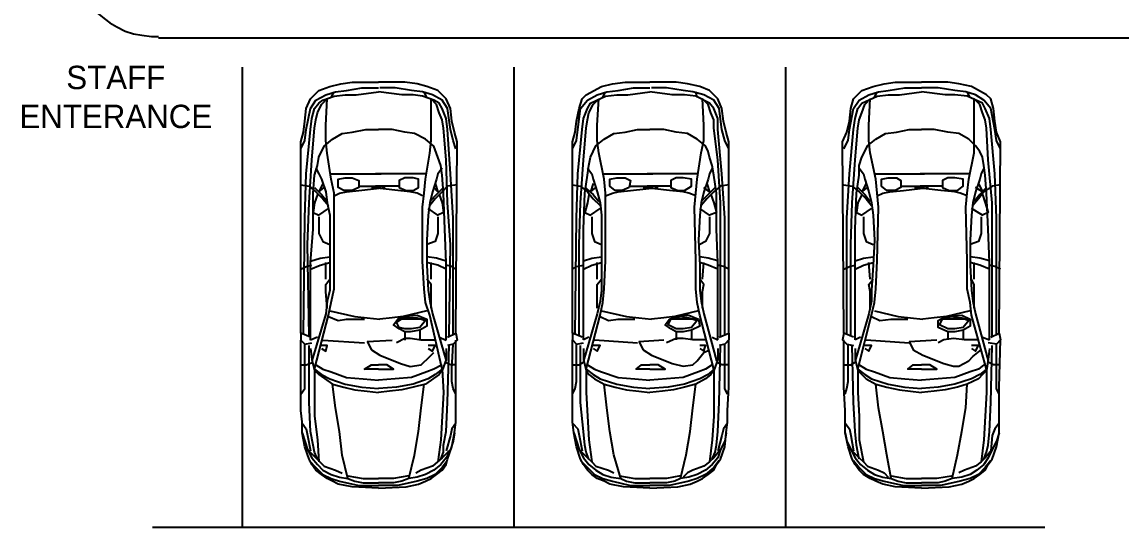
# Model space of a CAD drawing. Header units: millimetres. Extents: x -283029 to -254660, y -24907 to 10674.
# Drawn here: x -281795.4 to -281325.2, y -21743.8 to -21527.7 of the extents above; entities that cross this region are included whole.
import ezdxf

# ---------------------------------------------------------------- set-up
doc = ezdxf.new("R2010")
doc.units = ezdxf.units.MM
doc.header["$LTSCALE"] = 100
doc.layers.add('P', color=7, linetype='Continuous')

# ---------------------------------------------------------------- blocks, each defined once
blk = doc.blocks.new('car')
at = {"layer": 'P'}
for points in [[(-15056.98, 28322.86), (-15055.81, 28327), (-15055.2, 28331.73), (-15054.6, 28337.08), (-15052.82, 28341.21), (-15049.25, 28344.77), (-15044.52, 28346.56), (-15039.78, 28347.73), (-15035.04, 28348.34)], [(-15037.42, 28344.77), (-15030.9, 28345.95), (-15023.78, 28345.95)], [(-15035.04, 28348.34), (-15023.78, 28348.34)], [(-15012.52, 28348.34), (-15023.78, 28348.34)], [(-15009.56, 28344.77), (-15016.66, 28345.95), (-15023.18, 28345.95)], [(-14990, 28322.86), (-14991.18, 28327), (-14992.36, 28331.73), (-14992.96, 28337.08), (-14994.74, 28341.21), (-14998.31, 28344.77), (-15003.04, 28346.56), (-15007.18, 28347.73), (-15012.52, 28348.34)], [(-15056.98, 28319.87), (-15055.2, 28323.43), (-15054.6, 28328.17), (-15052.82, 28337.08), (-15050.46, 28340.64), (-15046.3, 28342.99), (-15042.16, 28344.2), (-15037.42, 28344.77)], [(-15055.2, 28290.23), (-15054.6, 28309.22), (-15052.82, 28328.17), (-15052.25, 28332.91), (-15051.04, 28337.08), (-15049.25, 28339.43), (-15047.51, 28340.64), (-15042.73, 28342.42), (-15038, 28342.99), (-15033.26, 28342.99), (-15023.78, 28344.2)], [(-15052.25, 28315.13), (-15051.04, 28328.78), (-15050.46, 28332.34), (-15049.86, 28335.3), (-15048.08, 28338.86), (-15045.73, 28341.21)], [(-15045.12, 28248.76), (-15043.94, 28254.07), (-15042.73, 28260.02), (-15042.73, 28271.88), (-15042.73, 28294.97), (-15042.73, 28300.92), (-15043.94, 28306.83), (-15045.73, 28318.09), (-15046.3, 28323.43), (-15046.3, 28329.95), (-15045.73, 28341.21)], [(-15043.94, 28341.82), (-15042.73, 28344.2)], [(-14991.79, 28290.23), (-14992.96, 28309.22), (-14994.14, 28328.17), (-14994.74, 28332.91), (-14996.52, 28337.08), (-14997.7, 28339.43), (-15000.05, 28340.64), (-15004.83, 28342.42), (-15008.96, 28342.99), (-15013.7, 28342.99), (-15023.78, 28344.2)], [(-14990.58, 28319.87), (-14991.79, 28323.43), (-14992.96, 28328.17), (-14994.14, 28337.08), (-14996.52, 28340.64), (-15000.66, 28342.99), (-15004.83, 28344.2), (-15009.56, 28344.77)], [(-15001.83, 28248.76), (-15003.62, 28254.07), (-15004.22, 28260.02), (-15004.83, 28271.88), (-15004.83, 28294.97), (-15004.22, 28300.92), (-15003.62, 28306.83), (-15001.83, 28318.09), (-15001.26, 28323.43), (-15001.26, 28329.95), (-15001.26, 28341.21)], [(-15003.04, 28341.82), (-15004.22, 28344.2)], [(-14994.74, 28315.13), (-14995.92, 28328.78), (-14996.52, 28332.34), (-14997.7, 28335.3), (-14998.88, 28338.86), (-15001.26, 28341.21)], [(-15049.25, 28316.31), (-15046.9, 28321.08), (-15043.34, 28324.04), (-15039.21, 28326.39), (-15035.04, 28327)], [(-15035.04, 28327), (-15029.12, 28328.17), (-15023.78, 28328.17)], [(-15012.52, 28327), (-15017.87, 28328.17), (-15023.78, 28328.17)], [(-14998.31, 28316.31), (-15000.05, 28321.08), (-15003.62, 28324.04), (-15008.35, 28326.39), (-15012.52, 28327)], [(-15056.98, 28241.03), (-15056.98, 28322.86)], [(-14990.58, 28241.03), (-14990, 28322.86)], [(-15054.03, 28278.97), (-15053.42, 28296.75), (-15052.25, 28315.13)], [(-15051.64, 28285.49), (-15051.64, 28300.92), (-15051.04, 28308.61), (-15049.86, 28312.78), (-15049.25, 28316.31)], [(-14995.31, 28285.49), (-14995.92, 28300.92), (-14996.52, 28308.61), (-14997.1, 28312.78), (-14998.31, 28316.31)], [(-14992.96, 28278.97), (-14994.14, 28296.75), (-14994.74, 28315.13)], [(-15050.46, 28311.57), (-15049.25, 28309.22), (-15048.08, 28306.83), (-15046.3, 28301.52), (-15045.73, 28296.75), (-15044.52, 28291.44), (-15044.52, 28280.75), (-15044.52, 28270.1), (-15044.52, 28259.41), (-15045.73, 28254.67), (-15046.3, 28249.33), (-15052.25, 28229.2)], [(-15043.94, 28309.22), (-15022.6, 28309.22)], [(-15003.04, 28309.22), (-15024.96, 28309.22)], [(-14996.52, 28311.57), (-14998.31, 28309.22), (-14998.88, 28306.83), (-15000.66, 28301.52), (-15001.83, 28296.75), (-15002.44, 28291.44), (-15003.04, 28280.75), (-15003.04, 28270.1), (-15002.44, 28259.41), (-15001.83, 28254.67), (-15000.66, 28249.33), (-14994.74, 28229.2)], [(-15056.98, 28304.48), (-15053.42, 28303.87), (-15050.46, 28301.52), (-15047.51, 28298.53), (-15045.12, 28295.57)], [(-15047.51, 28305.05), (-15049.25, 28301.52)], [(-15035.04, 28302.09), (-15038.6, 28302.09), (-15040.99, 28303.27), (-15040.99, 28306.83), (-15038, 28307.44), (-15035.04, 28307.44), (-15032.08, 28306.26), (-15032.08, 28303.27), (-15035.04, 28302.09)], [(-15032.08, 28303.87), (-15022.6, 28303.87)], [(-15014.87, 28303.87), (-15024.96, 28303.87)], [(-15011.92, 28302.09), (-15008.96, 28302.09), (-15006.57, 28303.27), (-15006.57, 28306.83), (-15008.96, 28307.44), (-15012.52, 28307.44), (-15014.87, 28306.26), (-15014.87, 28303.27), (-15011.92, 28302.09)], [(-14990, 28304.48), (-14994.14, 28303.87), (-14996.52, 28301.52), (-14999.48, 28298.53), (-15001.83, 28295.57)], [(-14999.48, 28305.05), (-14998.31, 28301.52)], [(-15049.86, 28300.31), (-15051.04, 28296.75), (-15051.64, 28292.62), (-15049.25, 28291.44), (-15045.12, 28294.4)], [(-15051.04, 28303.27), (-15048.08, 28300.31), (-15045.73, 28297.35)], [(-15049.25, 28301.52), (-15046.9, 28303.27)], [(-15042.73, 28299.74), (-15040.38, 28300.92), (-15037.42, 28301.52), (-15032.08, 28302.09), (-15020.82, 28303.27)], [(-15004.83, 28299.74), (-15007.18, 28300.92), (-15010.14, 28301.52), (-15015.48, 28302.09), (-15026.74, 28303.27)], [(-14997.7, 28300.31), (-14996.52, 28296.75), (-14995.92, 28292.62), (-14998.31, 28291.44), (-15002.44, 28294.4)], [(-14995.92, 28303.27), (-14998.88, 28300.31), (-15001.83, 28297.35)], [(-14998.31, 28301.52), (-15000.05, 28303.27)], [(-15055.81, 28240.46), (-15055.2, 28290.23)], [(-15049.25, 28290.83), (-15049.25, 28283.71)], [(-14998.31, 28290.83), (-14998.31, 28283.71)], [(-14991.79, 28240.46), (-14991.79, 28290.23)], [(-15052.82, 28271.28), (-15051.64, 28285.49)], [(-14994.74, 28271.28), (-14995.31, 28285.49)], [(-15049.25, 28283.71), (-15047.51, 28280.18), (-15044.52, 28278.97)], [(-14998.31, 28283.71), (-14999.48, 28280.18), (-15003.04, 28278.97)], [(-15053.42, 28239.85), (-15054.03, 28278.97)], [(-14993.53, 28239.85), (-14992.96, 28278.97)], [(-15052.82, 28271.88), (-15048.68, 28273.06), (-15044.52, 28273.63)], [(-15052.82, 28268.32), (-15048.68, 28270.1), (-15044.52, 28271.28)], [(-15052.82, 28238.07), (-15052.82, 28271.28)], [(-15046.3, 28264.15), (-15046.3, 28271.28)], [(-14994.74, 28271.88), (-14998.88, 28273.06), (-15003.04, 28273.63)], [(-14994.74, 28268.32), (-14998.31, 28270.1), (-15003.04, 28271.28)], [(-15001.26, 28264.15), (-15001.26, 28271.28)], [(-14994.74, 28238.07), (-14994.74, 28271.28)], [(-15056.98, 28268.32), (-15054.6, 28269.49), (-15052.25, 28270.1)], [(-14990.58, 28268.32), (-14992.36, 28269.49), (-14994.74, 28270.1)], [(-15045.73, 28251.72), (-15046.3, 28258.84), (-15046.3, 28261.8), (-15044.52, 28264.15)], [(-15001.26, 28251.72), (-15001.26, 28258.84), (-15001.26, 28261.8), (-15003.04, 28264.15)], [(-15051.04, 28225.64), (-15045.12, 28248.76)], [(-15045.12, 28248.15), (-15040.99, 28246.37), (-15037.42, 28246.98), (-15033.26, 28246.98), (-15029.7, 28246.98)], [(-15044.52, 28250.54), (-15033.86, 28248.15), (-15028.52, 28247.55), (-15023.18, 28246.98)], [(-15003.04, 28250.54), (-15013.13, 28248.15), (-15017.87, 28247.55), (-15023.18, 28246.98)], [(-15012.52, 28241.63), (-15014.87, 28242.81), (-15017.26, 28244.59), (-15015.48, 28246.98), (-15013.7, 28248.15), (-15007.18, 28248.76), (-15003.04, 28246.98), (-15003.04, 28244.02), (-15006, 28242.24), (-15010.14, 28241.63), (-15012.52, 28241.63)], [(-15012.52, 28242.81), (-15014.87, 28243.41), (-15016.08, 28245.77), (-15013.13, 28247.55), (-15007.18, 28247.55), (-15003.62, 28246.37), (-15006, 28243.41), (-15009.56, 28242.81), (-15012.52, 28242.81)], [(-15004.83, 28246.98), (-15014.3, 28246.98)], [(-14996.52, 28225.64), (-15001.83, 28248.76)], [(-15006, 28242.24), (-15006, 28238.07)], [(-15056.98, 28241.03), (-15056.98, 28238.07), (-15055.2, 28236.29), (-15052.25, 28236.89)], [(-15052.82, 28239.25), (-15056.98, 28241.03)], [(-15056.38, 28198.35), (-15056.38, 28203.09), (-15056.98, 28207.86), (-15056.98, 28217.91), (-15056.98, 28238.07)], [(-15049.86, 28239.25), (-15052.82, 28238.07)], [(-15047.51, 28238.07), (-15029.7, 28236.89)], [(-15028.52, 28237.5), (-15017.87, 28238.07)], [(-15028.52, 28237.5), (-15026.74, 28233.94), (-15023.18, 28231.55), (-15014.3, 28227.99), (-15010.14, 28226.81), (-15005.4, 28227.42), (-15001.83, 28230.95), (-15000.05, 28232.73)], [(-15002.44, 28238.07), (-15005.4, 28238.07), (-15010.14, 28238.68), (-15012.52, 28238.68), (-15016.08, 28236.89)], [(-15012.52, 28241.63), (-15012.52, 28238.07)], [(-14999.48, 28238.07), (-15002.44, 28238.07)], [(-14997.7, 28239.25), (-14994.74, 28238.07)], [(-14990.58, 28241.03), (-14990, 28238.07), (-14991.79, 28236.29), (-14994.14, 28235.72)], [(-14994.14, 28239.25), (-14990.58, 28241.03)], [(-14991.18, 28198.35), (-14990.58, 28203.09), (-14990.58, 28207.86), (-14990.58, 28217.91), (-14990.58, 28238.07)], [(-15056.98, 28214.95), (-15055.2, 28217.34), (-15055.2, 28220.29), (-15055.2, 28225.64), (-15055.2, 28236.29)], [(-15049.86, 28187.09), (-15051.04, 28190.05), (-15051.64, 28193.04), (-15052.82, 28198.95), (-15053.42, 28211.39), (-15053.42, 28235.72)], [(-15052.82, 28234.51), (-15052.25, 28229.77), (-15051.04, 28225.03), (-15049.25, 28223.25), (-15043.34, 28219.12), (-15038.6, 28217.91), (-15033.86, 28216.73), (-15028.52, 28216.16), (-15023.78, 28215.55)], [(-15048.08, 28234.51), (-15046.3, 28233.33), (-15045.73, 28235.72), (-15048.08, 28235.72)], [(-14994.74, 28234.51), (-14994.74, 28229.77), (-14996.52, 28225.03), (-14997.7, 28223.25), (-15003.62, 28219.12), (-15008.96, 28217.91), (-15013.7, 28216.73), (-15019.04, 28216.16), (-15023.78, 28215.55)], [(-15002.44, 28234.51), (-15000.66, 28233.33), (-14999.48, 28235.72), (-15002.44, 28235.72)], [(-14997.1, 28187.09), (-14995.92, 28190.05), (-14995.92, 28193.04), (-14994.74, 28198.95), (-14994.14, 28211.39), (-14993.53, 28235.72)], [(-14990.58, 28214.95), (-14991.79, 28217.34), (-14992.36, 28220.29), (-14992.36, 28225.64), (-14991.79, 28236.29)], [(-15056.98, 28227.42), (-15054.6, 28227.42), (-15051.64, 28228.59)], [(-14990.58, 28227.42), (-14992.96, 28227.42), (-14995.31, 28228.59)], [(-15051.04, 28225.64), (-15051.04, 28215.55), (-15051.04, 28205.47), (-15049.86, 28195.39), (-15049.25, 28185.91)], [(-15051.04, 28225.64), (-15048.08, 28223.25), (-15044.52, 28221.47), (-15038, 28219.12), (-15030.9, 28217.91), (-15023.78, 28217.34)], [(-15050.46, 28227.42), (-15047.51, 28225.64), (-15043.94, 28224.43), (-15037.42, 28222.07), (-15030.3, 28221.47), (-15023.78, 28220.9)], [(-15023.78, 28225.64), (-15026.74, 28225.64), (-15029.7, 28225.64), (-15026.74, 28227.42), (-15023.78, 28227.42)], [(-14996.52, 28227.42), (-15000.05, 28225.64), (-15003.04, 28224.43), (-15009.56, 28222.07), (-15016.66, 28221.47), (-15023.78, 28220.9)], [(-15023.78, 28225.64), (-15020.22, 28225.64), (-15017.26, 28225.64), (-15020.22, 28227.42), (-15023.78, 28227.42)], [(-14996.52, 28225.64), (-14999.48, 28223.25), (-15002.44, 28221.47), (-15008.96, 28219.12), (-15016.08, 28217.91), (-15023.78, 28217.34)], [(-14996.52, 28225.64), (-14995.92, 28215.55), (-14996.52, 28205.47), (-14997.1, 28195.39), (-14998.31, 28185.91)], [(-15036.82, 28178.79), (-15039.21, 28188.87), (-15040.38, 28198.95), (-15042.16, 28209.03), (-15043.34, 28219.12)], [(-15010.74, 28178.79), (-15008.35, 28188.87), (-15006.57, 28198.95), (-15005.4, 28209.03), (-15004.22, 28219.12)], [(-15056.38, 28202.51), (-15054.6, 28200.13), (-15054.03, 28197.17), (-15052.82, 28190.65)], [(-14990.58, 28202.51), (-14992.36, 28200.13), (-14992.96, 28197.17), (-14994.74, 28190.65)], [(-15023.78, 28174.65), (-15035.04, 28175.23), (-15040.99, 28176.44), (-15043.34, 28177.61), (-15045.73, 28178.79), (-15048.08, 28180.57), (-15050.46, 28182.35), (-15052.25, 28184.74), (-15053.42, 28187.09), (-15055.2, 28192.43), (-15056.38, 28198.35)], [(-15056.38, 28198.35), (-15055.2, 28194.82), (-15054.03, 28191.26), (-15052.25, 28187.69), (-15049.86, 28184.74), (-15047.51, 28182.35), (-15043.94, 28180.57), (-15040.38, 28179.39), (-15036.82, 28178.79)], [(-15023.78, 28174.65), (-15011.92, 28175.23), (-15006.57, 28176.44), (-15003.62, 28177.61), (-15001.26, 28178.79), (-14998.88, 28180.57), (-14996.52, 28182.35), (-14994.74, 28184.74), (-14994.14, 28187.09), (-14992.36, 28192.43), (-14991.18, 28198.35)], [(-14991.18, 28198.35), (-14991.79, 28194.82), (-14992.96, 28191.26), (-14994.74, 28187.69), (-14997.1, 28184.74), (-15000.05, 28182.35), (-15003.62, 28180.57), (-15007.18, 28179.39), (-15010.74, 28178.79)], [(-15054.03, 28191.26), (-15050.46, 28187.69), (-15046.9, 28184.13), (-15042.16, 28182.35), (-15039.21, 28181.17)], [(-14992.96, 28191.26), (-14996.52, 28187.69), (-15000.66, 28184.13), (-15005.4, 28182.35), (-15007.78, 28181.17)], [(-15053.42, 28186.52), (-15050.46, 28183.53), (-15047.51, 28180.57), (-15043.94, 28178.79), (-15040.38, 28177.61), (-15032.08, 28175.83), (-15023.78, 28175.83)], [(-14994.14, 28186.52), (-14996.52, 28183.53), (-14999.48, 28180.57), (-15003.04, 28178.79), (-15007.18, 28177.61), (-15015.48, 28175.83), (-15023.78, 28175.83)], [(-15036.82, 28180), (-15030.3, 28178.79), (-15023.78, 28178.79)], [(-15036.82, 28178.79), (-15033.86, 28177.61), (-15030.3, 28177.01), (-15023.78, 28177.01)], [(-15010.74, 28180), (-15017.26, 28178.79), (-15023.78, 28178.79)], [(-15010.74, 28178.79), (-15013.7, 28177.61), (-15017.26, 28177.01), (-15023.78, 28177.01)]]:
    blk.add_lwpolyline(points, dxfattribs=at)

msp = doc.modelspace()

# ---------------------------------------------------------------- linework, layer by layer
at = {"layer": 'P'}
for points in [[(-281775.71, -21495.25), (-281775.71, -21498.22), (-281775.1, -21502.41), (-281774.53, -21505.96), (-281773.31, -21509.55), (-281771.52, -21513.13), (-281769.73, -21516.1), (-281767.97, -21518.5), (-281765.57, -21521.48), (-281763.17, -21523.88), (-281760.2, -21526.25), (-281757.83, -21528.04), (-281754.82, -21529.83), (-281751.27, -21531.62), (-281747.69, -21532.8), (-281744.11, -21533.41), (-281739.92, -21533.99), (-281736.94, -21533.99)], [(-280636.86, -21534.6), (-281736.94, -21534.6)], [(-281701.03, -21743.82), (-281701.03, -21547.02)], [(-281584.81, -21743.82), (-281584.81, -21547.02)], [(-281468.63, -21743.82), (-281468.63, -21547.02)], [(-281468.63, -21743.82), (-281468.63, -21547.02)], [(-281559.94, -21579.01), (-281558.73, -21574.88), (-281558.16, -21570.14), (-281556.95, -21564.8), (-281555.78, -21560.66), (-281553.99, -21558.88), (-281547.47, -21555.32), (-281542.74, -21554.14), (-281537.39, -21553.54)], [(-281540.35, -21557.1), (-281533.83, -21555.92), (-281526.74, -21555.92)], [(-281537.39, -21553.54), (-281526.74, -21553.54)], [(-281515.48, -21553.54), (-281526.74, -21553.54)], [(-281512.49, -21557.1), (-281519.61, -21555.92), (-281526.13, -21555.92)], [(-281492.93, -21579.01), (-281494.14, -21574.88), (-281495.32, -21570.14), (-281495.92, -21564.8), (-281497.67, -21560.66), (-281501.23, -21557.1), (-281505.4, -21555.32), (-281510.74, -21554.14), (-281515.48, -21553.54)], [(-281444.33, -21579.01), (-281442.55, -21574.88), (-281441.38, -21570.14), (-281440.77, -21564.8), (-281439.6, -21560.66), (-281436.03, -21557.1), (-281431.29, -21555.32), (-281426.56, -21554.14), (-281421.82, -21553.54)], [(-281424.77, -21557.1), (-281417.65, -21555.92), (-281410.56, -21555.92)], [(-281421.82, -21553.54), (-281410.56, -21553.54)], [(-281399.27, -21553.54), (-281410.56, -21553.54)], [(-281396.31, -21557.1), (-281403.43, -21555.92), (-281410.56, -21555.92)], [(-281376.75, -21579.01), (-281378.53, -21574.88), (-281379.14, -21570.14), (-281379.71, -21564.8), (-281380.92, -21560.66), (-281382.7, -21558.88), (-281389.22, -21555.32), (-281394.53, -21554.14), (-281399.27, -21553.54)], [(-281559.94, -21582), (-281558.16, -21578.44), (-281557.56, -21573.7), (-281556.38, -21564.8), (-281553.42, -21561.23), (-281549.26, -21558.88), (-281545.12, -21557.67), (-281540.35, -21557.1)], [(-281558.16, -21611.65), (-281557.56, -21592.66), (-281555.78, -21573.7), (-281555.17, -21568.96), (-281553.42, -21564.8), (-281552.21, -21562.44), (-281545.69, -21559.45), (-281540.96, -21558.88), (-281536.22, -21558.88), (-281526.74, -21557.67)], [(-281555.17, -21586.74), (-281553.99, -21573.1), (-281553.42, -21569.54), (-281552.82, -21566.58), (-281551.04, -21563.02), (-281548.65, -21560.66)], [(-281548.08, -21653.12), (-281546.9, -21647.81), (-281546.3, -21641.86), (-281545.69, -21629.99), (-281545.69, -21606.91), (-281545.69, -21600.96), (-281546.3, -21595.04), (-281548.65, -21583.78), (-281549.26, -21578.44), (-281549.26, -21571.92), (-281548.65, -21560.66)], [(-281546.9, -21560.06), (-281545.69, -21557.67)], [(-281494.71, -21611.65), (-281495.92, -21592.66), (-281497.67, -21573.7), (-281497.67, -21568.96), (-281499.45, -21564.8), (-281501.23, -21562.44), (-281507.18, -21559.45), (-281511.92, -21558.88), (-281517.26, -21558.88), (-281526.74, -21557.67)], [(-281492.93, -21582), (-281494.71, -21578.44), (-281495.92, -21573.7), (-281497.1, -21564.8), (-281499.45, -21561.23), (-281503.62, -21558.88), (-281508.36, -21557.67), (-281512.49, -21557.1)], [(-281505.4, -21653.12), (-281506.57, -21647.81), (-281507.18, -21641.86), (-281507.18, -21629.99), (-281507.75, -21606.91), (-281507.18, -21600.96), (-281506.57, -21595.04), (-281504.79, -21583.78), (-281503.62, -21578.44), (-281503.62, -21571.92), (-281504.22, -21560.66)], [(-281506.57, -21560.06), (-281507.18, -21557.67)], [(-281497.67, -21586.74), (-281499.45, -21573.1), (-281499.45, -21569.54), (-281500.66, -21566.58), (-281501.84, -21563.02), (-281504.22, -21560.66)], [(-281443.73, -21582), (-281441.95, -21578.44), (-281441.38, -21573.7), (-281439.6, -21564.8), (-281437.21, -21561.23), (-281433.08, -21558.88), (-281428.91, -21557.67), (-281424.77, -21557.1)], [(-281442.55, -21611.65), (-281441.38, -21592.66), (-281439.6, -21573.7), (-281438.99, -21568.96), (-281437.81, -21564.8), (-281436.03, -21562.44), (-281429.51, -21559.45), (-281424.77, -21558.88), (-281420.04, -21558.88), (-281410.56, -21557.67)], [(-281438.99, -21586.74), (-281437.81, -21573.1), (-281437.21, -21569.54), (-281436.03, -21566.58), (-281434.86, -21563.02), (-281432.47, -21560.66)], [(-281431.9, -21653.12), (-281430.69, -21647.81), (-281430.12, -21641.86), (-281429.51, -21629.99), (-281428.91, -21606.91), (-281429.51, -21600.96), (-281430.12, -21595.04), (-281432.47, -21583.78), (-281433.08, -21578.44), (-281433.08, -21571.92), (-281432.47, -21560.66)], [(-281430.69, -21560.06), (-281429.51, -21557.67)], [(-281378.53, -21611.65), (-281379.14, -21592.66), (-281380.92, -21573.7), (-281381.49, -21568.96), (-281383.27, -21564.8), (-281384.45, -21562.44), (-281390.97, -21559.45), (-281396.31, -21558.88), (-281400.48, -21558.88), (-281410.56, -21557.67)], [(-281376.75, -21582), (-281378.53, -21578.44), (-281379.14, -21573.7), (-281380.92, -21564.8), (-281383.87, -21561.23), (-281387.44, -21558.88), (-281391.57, -21557.67), (-281396.31, -21557.1)], [(-281389.22, -21653.12), (-281389.79, -21647.81), (-281390.97, -21641.86), (-281390.97, -21629.99), (-281391.57, -21606.91), (-281390.97, -21600.96), (-281390.39, -21595.04), (-281388.01, -21583.78), (-281388.01, -21578.44), (-281388.01, -21571.92), (-281388.01, -21560.66)], [(-281389.79, -21560.06), (-281390.97, -21557.67)], [(-281382.09, -21586.74), (-281382.7, -21573.1), (-281383.27, -21569.54), (-281384.45, -21566.58), (-281385.66, -21563.02), (-281388.01, -21560.66)], [(-281552.21, -21585.57), (-281551.04, -21583.18), (-281549.86, -21580.79), (-281546.3, -21577.84), (-281542.13, -21575.48), (-281537.39, -21574.88)], [(-281537.39, -21574.88), (-281532.08, -21573.7), (-281526.74, -21573.7)], [(-281515.48, -21574.88), (-281520.79, -21573.7), (-281526.74, -21573.7)], [(-281501.23, -21585.57), (-281501.84, -21583.18), (-281503.01, -21580.79), (-281506.57, -21577.84), (-281510.74, -21575.48), (-281515.48, -21574.88)], [(-281436.03, -21585.57), (-281434.86, -21583.18), (-281433.65, -21580.79), (-281430.12, -21577.84), (-281425.95, -21575.48), (-281421.21, -21574.88)], [(-281421.21, -21574.88), (-281415.87, -21573.7), (-281410.56, -21573.7)], [(-281399.27, -21574.88), (-281405.22, -21573.7), (-281410.56, -21573.7)], [(-281384.45, -21585.57), (-281385.66, -21583.18), (-281387.44, -21580.79), (-281390.39, -21577.84), (-281394.53, -21575.48), (-281399.27, -21574.88)], [(-281559.94, -21660.85), (-281559.94, -21579.01)], [(-281492.93, -21660.85), (-281492.93, -21579.01)], [(-281443.73, -21660.85), (-281444.33, -21579.01)], [(-281377.35, -21660.85), (-281376.75, -21579.01)], [(-281556.95, -21622.9), (-281556.38, -21605.13), (-281555.17, -21586.74)], [(-281555.17, -21616.38), (-281554.6, -21600.96), (-281553.42, -21593.26), (-281552.82, -21589.09), (-281552.21, -21585.57)], [(-281498.27, -21616.38), (-281498.27, -21600.96), (-281499.45, -21593.26), (-281500.06, -21589.09), (-281501.23, -21585.57)], [(-281496.49, -21622.9), (-281496.49, -21605.13), (-281497.67, -21586.74)], [(-281440.77, -21622.9), (-281440.2, -21605.13), (-281438.99, -21586.74)], [(-281438.99, -21616.38), (-281438.42, -21600.96), (-281437.21, -21593.26), (-281437.21, -21589.09), (-281436.03, -21585.57)], [(-281382.09, -21616.38), (-281382.7, -21600.96), (-281383.27, -21593.26), (-281383.87, -21589.09), (-281384.45, -21585.57)], [(-281380.31, -21622.9), (-281380.31, -21605.13), (-281382.09, -21586.74)], [(-281553.42, -21590.3), (-281551.64, -21592.66), (-281551.04, -21595.04), (-281549.26, -21600.35), (-281548.08, -21605.13), (-281547.47, -21610.44), (-281547.47, -21621.12), (-281547.47, -21631.78), (-281547.47, -21642.46), (-281548.08, -21647.2), (-281549.26, -21652.55), (-281555.17, -21672.68)], [(-281546.9, -21592.66), (-281525.56, -21592.66)], [(-281505.97, -21592.66), (-281527.92, -21592.66)], [(-281500.06, -21590.3), (-281501.23, -21592.66), (-281501.84, -21595.04), (-281503.62, -21600.35), (-281504.79, -21605.13), (-281505.4, -21610.44), (-281505.97, -21621.12), (-281505.4, -21631.78), (-281505.4, -21642.46), (-281504.79, -21647.2), (-281503.62, -21652.55), (-281498.27, -21672.68)], [(-281437.21, -21590.3), (-281435.43, -21592.66), (-281434.86, -21595.04), (-281433.08, -21600.35), (-281431.9, -21605.13), (-281431.29, -21610.44), (-281430.69, -21621.12), (-281431.29, -21631.78), (-281431.9, -21642.46), (-281431.9, -21647.2), (-281433.08, -21652.55), (-281438.99, -21672.68)], [(-281430.69, -21592.66), (-281409.35, -21592.66)], [(-281389.79, -21592.66), (-281411.13, -21592.66)], [(-281383.87, -21590.3), (-281385.05, -21592.66), (-281385.66, -21595.04), (-281387.44, -21600.35), (-281388.61, -21605.13), (-281389.22, -21610.44), (-281389.79, -21621.12), (-281389.79, -21631.78), (-281389.22, -21642.46), (-281388.61, -21647.2), (-281387.44, -21652.55), (-281382.09, -21672.68)], [(-281559.94, -21597.4), (-281556.38, -21598), (-281553.42, -21600.35), (-281551.04, -21603.34), (-281548.08, -21606.3)], [(-281554.6, -21598.61), (-281551.04, -21601.56), (-281548.65, -21604.52)], [(-281551.04, -21596.82), (-281552.21, -21600.35)], [(-281552.21, -21600.35), (-281549.86, -21598.61)], [(-281545.69, -21602.13), (-281542.74, -21600.96), (-281540.35, -21600.35), (-281535.04, -21599.78), (-281523.18, -21598.61)], [(-281538.6, -21599.78), (-281541.56, -21599.78), (-281543.91, -21598), (-281543.91, -21595.04), (-281540.96, -21594.44), (-281537.39, -21594.44), (-281535.04, -21595.61), (-281535.61, -21598.61), (-281538.6, -21599.78)], [(-281535.04, -21598), (-281525.56, -21598)], [(-281507.18, -21602.13), (-281510.14, -21600.96), (-281512.49, -21600.35), (-281518.44, -21599.78), (-281529.7, -21598.61)], [(-281517.83, -21598), (-281527.92, -21598)], [(-281514.88, -21599.78), (-281511.92, -21599.78), (-281508.96, -21598), (-281508.96, -21595.04), (-281512.49, -21594.44), (-281515.48, -21594.44), (-281517.83, -21595.61), (-281517.83, -21598.61), (-281514.88, -21599.78)], [(-281492.93, -21597.4), (-281496.49, -21598), (-281499.45, -21600.35), (-281502.44, -21603.34), (-281504.79, -21606.3)], [(-281498.88, -21598.61), (-281501.84, -21601.56), (-281504.79, -21604.52)], [(-281501.23, -21600.35), (-281503.62, -21598.61)], [(-281502.44, -21596.82), (-281501.23, -21600.35)], [(-281443.73, -21597.4), (-281440.2, -21598), (-281437.21, -21600.35), (-281434.25, -21603.34), (-281431.9, -21606.3)], [(-281437.81, -21598.61), (-281434.86, -21601.56), (-281432.47, -21604.52)], [(-281434.25, -21596.82), (-281436.03, -21600.35)], [(-281436.03, -21600.35), (-281433.65, -21598.61)], [(-281429.51, -21602.13), (-281427.13, -21600.96), (-281424.17, -21600.35), (-281418.26, -21599.78), (-281407.57, -21598.61)], [(-281421.82, -21599.78), (-281425.38, -21599.78), (-281427.73, -21598), (-281427.73, -21595.04), (-281424.77, -21594.44), (-281421.21, -21594.44), (-281419.43, -21595.61), (-281419.43, -21598.61), (-281421.82, -21599.78)], [(-281419.43, -21598), (-281409.35, -21598)], [(-281390.97, -21602.13), (-281393.96, -21600.96), (-281396.31, -21600.35), (-281402.26, -21599.78), (-281413.52, -21598.61)], [(-281401.65, -21598), (-281411.13, -21598)], [(-281398.7, -21599.78), (-281395.13, -21599.78), (-281392.75, -21598), (-281392.75, -21595.04), (-281396.31, -21594.44), (-281399.27, -21594.44), (-281401.65, -21595.61), (-281401.65, -21598.61), (-281398.7, -21599.78)], [(-281376.75, -21597.4), (-281380.31, -21598), (-281383.87, -21600.35), (-281386.23, -21603.34), (-281388.61, -21606.3)], [(-281382.7, -21598.61), (-281385.66, -21601.56), (-281388.01, -21604.52)], [(-281384.45, -21600.35), (-281387.44, -21598.61)], [(-281386.23, -21596.82), (-281384.45, -21600.35)], [(-281552.82, -21601.56), (-281553.42, -21605.13), (-281554.6, -21609.26), (-281552.21, -21610.44), (-281548.08, -21607.48)], [(-281500.66, -21601.56), (-281499.45, -21605.13), (-281498.27, -21609.26), (-281501.23, -21610.44), (-281505.4, -21607.48)], [(-281436.03, -21601.56), (-281437.81, -21605.13), (-281438.42, -21609.26), (-281436.03, -21610.44), (-281431.9, -21607.48)], [(-281384.45, -21601.56), (-281383.27, -21605.13), (-281382.09, -21609.26), (-281384.45, -21610.44), (-281389.22, -21607.48)], [(-281558.73, -21661.42), (-281558.16, -21611.65)], [(-281551.64, -21611.04), (-281551.64, -21618.17)], [(-281501.23, -21611.04), (-281501.23, -21618.17)], [(-281494.71, -21661.42), (-281494.71, -21611.65)], [(-281442.55, -21661.42), (-281442.55, -21611.65)], [(-281435.43, -21611.04), (-281435.43, -21618.17)], [(-281385.05, -21611.04), (-281385.05, -21618.17)], [(-281378.53, -21661.42), (-281378.53, -21611.65)], [(-281555.17, -21630.6), (-281555.17, -21616.38)], [(-281497.67, -21630.6), (-281498.27, -21616.38)], [(-281438.99, -21630.6), (-281438.99, -21616.38)], [(-281381.49, -21630.6), (-281382.09, -21616.38)], [(-281551.64, -21618.17), (-281550.43, -21621.69), (-281547.47, -21622.9)], [(-281501.23, -21618.17), (-281503.01, -21621.69), (-281505.4, -21622.9)], [(-281435.43, -21618.17), (-281434.25, -21621.69), (-281431.29, -21622.9)], [(-281385.05, -21618.17), (-281386.23, -21621.69), (-281389.79, -21622.9)], [(-281556.95, -21662.02), (-281556.95, -21622.9)], [(-281496.49, -21662.02), (-281496.49, -21622.9)], [(-281440.77, -21662.02), (-281440.77, -21622.9)], [(-281380.31, -21662.02), (-281380.31, -21622.9)], [(-281559.94, -21633.56), (-281558.16, -21632.38), (-281555.17, -21631.78)], [(-281555.17, -21629.99), (-281551.64, -21628.82), (-281547.47, -21628.25)], [(-281555.17, -21633.56), (-281551.64, -21631.78), (-281547.47, -21630.6)], [(-281555.17, -21663.8), (-281555.17, -21630.6)], [(-281549.26, -21637.72), (-281549.26, -21630.6)], [(-281497.67, -21629.99), (-281501.84, -21628.82), (-281505.4, -21628.25)], [(-281497.67, -21633.56), (-281501.84, -21631.78), (-281505.4, -21630.6)], [(-281504.22, -21637.72), (-281503.62, -21630.6)], [(-281497.67, -21663.8), (-281497.67, -21630.6)], [(-281492.93, -21633.56), (-281495.32, -21632.38), (-281497.67, -21631.78)], [(-281443.73, -21633.56), (-281441.38, -21632.38), (-281438.99, -21631.78)], [(-281438.99, -21629.99), (-281435.43, -21628.82), (-281431.29, -21628.25)], [(-281438.99, -21633.56), (-281435.43, -21631.78), (-281431.29, -21630.6)], [(-281438.99, -21663.8), (-281438.99, -21630.6)], [(-281432.47, -21637.72), (-281433.08, -21630.6)], [(-281381.49, -21629.99), (-281385.66, -21628.82), (-281389.79, -21628.25)], [(-281381.49, -21633.56), (-281385.66, -21631.78), (-281389.79, -21630.6)], [(-281388.01, -21637.72), (-281388.01, -21630.6)], [(-281381.49, -21663.8), (-281381.49, -21630.6)], [(-281376.75, -21633.56), (-281379.14, -21632.38), (-281381.49, -21631.78)], [(-281549.26, -21650.16), (-281549.26, -21643.03), (-281549.26, -21640.08), (-281547.47, -21637.72)], [(-281504.22, -21650.16), (-281504.22, -21643.03), (-281503.62, -21640.08), (-281505.4, -21637.72)], [(-281432.47, -21650.16), (-281432.47, -21643.03), (-281433.08, -21640.08), (-281431.29, -21637.72)], [(-281388.01, -21650.16), (-281388.01, -21643.03), (-281388.01, -21640.08), (-281389.22, -21637.72)], [(-281553.99, -21676.24), (-281548.08, -21653.12)], [(-281548.08, -21653.72), (-281544.52, -21655.5), (-281540.35, -21654.9), (-281535.61, -21654.9), (-281533.26, -21654.9)], [(-281547.47, -21651.34), (-281536.82, -21653.72), (-281531.48, -21654.33), (-281526.13, -21654.9)], [(-281505.97, -21651.34), (-281516.05, -21653.72), (-281520.79, -21654.33), (-281526.13, -21654.9)], [(-281515.48, -21660.24), (-281517.83, -21659.07), (-281520.22, -21657.28), (-281518.44, -21654.9), (-281514.27, -21653.12), (-281510.14, -21653.12), (-281505.97, -21654.9), (-281505.4, -21657.86), (-281508.96, -21659.64), (-281512.49, -21660.24), (-281515.48, -21660.24)], [(-281515.48, -21659.07), (-281519.01, -21657.28), (-281517.83, -21654.9), (-281513.7, -21653.72), (-281510.14, -21654.33), (-281506.57, -21655.5), (-281508.96, -21658.46), (-281512.49, -21659.07), (-281515.48, -21659.07)], [(-281507.18, -21654.9), (-281517.26, -21654.9)], [(-281499.45, -21676.24), (-281505.4, -21653.12)], [(-281437.81, -21676.24), (-281431.9, -21653.12)], [(-281431.9, -21653.72), (-281428.34, -21655.5), (-281423.6, -21654.9), (-281420.04, -21654.9), (-281416.47, -21654.9)], [(-281430.69, -21651.34), (-281420.61, -21653.72), (-281415.3, -21654.33), (-281409.95, -21654.9)], [(-281389.79, -21651.34), (-281399.87, -21653.72), (-281405.22, -21654.33), (-281409.95, -21654.9)], [(-281399.27, -21660.24), (-281403.43, -21658.46), (-281403.43, -21655.5), (-281400.48, -21653.72), (-281393.35, -21653.12), (-281389.79, -21654.9), (-281389.79, -21657.86), (-281392.75, -21659.64), (-281396.31, -21660.24), (-281399.27, -21660.24)], [(-281399.27, -21659.07), (-281402.83, -21657.28), (-281401.65, -21654.9), (-281398.09, -21653.72), (-281393.35, -21654.33), (-281390.39, -21655.5), (-281392.75, -21658.46), (-281396.31, -21659.07), (-281399.27, -21659.07)], [(-281390.97, -21654.9), (-281401.65, -21654.9)], [(-281382.7, -21676.24), (-281389.22, -21653.12)], [(-281508.96, -21659.64), (-281508.96, -21663.8)], [(-281392.75, -21659.64), (-281392.75, -21663.8)], [(-281559.94, -21660.85), (-281559.94, -21663.8), (-281558.16, -21665.58), (-281555.17, -21664.98)], [(-281555.78, -21662.63), (-281559.94, -21660.85)], [(-281559.34, -21703.53), (-281559.94, -21698.79), (-281559.94, -21694.02), (-281559.94, -21683.97), (-281559.94, -21663.8)], [(-281552.82, -21662.63), (-281555.17, -21663.8)], [(-281550.43, -21663.8), (-281532.08, -21664.98)], [(-281531.48, -21664.38), (-281520.79, -21663.8)], [(-281531.48, -21664.38), (-281529.7, -21667.94), (-281526.13, -21670.32), (-281517.26, -21673.89), (-281512.49, -21675.06), (-281508.36, -21674.46), (-281506.57, -21672.68), (-281503.62, -21669.15), (-281501.23, -21667.94)], [(-281505.4, -21663.8), (-281508.36, -21663.8), (-281512.49, -21663.2), (-281515.48, -21663.2), (-281519.61, -21664.98)], [(-281515.48, -21660.24), (-281515.48, -21663.8)], [(-281502.44, -21663.8), (-281505.4, -21663.8)], [(-281500.06, -21662.63), (-281497.67, -21663.8)], [(-281492.93, -21660.85), (-281492.93, -21663.8), (-281494.71, -21665.58), (-281497.1, -21666.16)], [(-281497.1, -21662.63), (-281492.93, -21660.85)], [(-281494.14, -21703.53), (-281493.54, -21698.79), (-281493.54, -21694.02), (-281492.93, -21683.97), (-281492.93, -21663.8)], [(-281443.73, -21660.85), (-281444.33, -21663.8), (-281442.55, -21665.58), (-281439.6, -21666.16)], [(-281439.6, -21662.63), (-281443.73, -21660.85)], [(-281443.16, -21703.53), (-281443.16, -21698.79), (-281443.16, -21694.02), (-281443.73, -21683.97), (-281443.73, -21663.8)], [(-281436.64, -21662.63), (-281438.99, -21663.8)], [(-281434.25, -21663.8), (-281415.87, -21664.98)], [(-281415.87, -21664.38), (-281404.04, -21663.8)], [(-281415.87, -21664.38), (-281414.09, -21667.94), (-281409.95, -21670.32), (-281401.05, -21673.89), (-281396.91, -21675.06), (-281394.53, -21675.06), (-281390.39, -21672.68), (-281388.61, -21670.93), (-281385.05, -21667.94)], [(-281389.22, -21663.8), (-281392.18, -21663.8), (-281396.91, -21663.2), (-281401.05, -21663.8), (-281403.43, -21664.98)], [(-281399.27, -21660.24), (-281399.27, -21663.8)], [(-281386.23, -21663.8), (-281389.22, -21663.8)], [(-281384.45, -21662.63), (-281381.49, -21663.8)], [(-281377.35, -21660.85), (-281376.75, -21663.8), (-281378.53, -21665.58), (-281382.09, -21664.98)], [(-281380.92, -21662.63), (-281377.35, -21660.85)], [(-281377.35, -21703.53), (-281377.35, -21698.79), (-281377.35, -21694.02), (-281377.35, -21683.97), (-281376.75, -21663.8)], [(-281559.94, -21686.93), (-281558.73, -21684.54), (-281558.16, -21681.58), (-281558.16, -21676.24), (-281558.16, -21665.58)], [(-281552.82, -21714.79), (-281553.99, -21711.83), (-281554.6, -21708.84), (-281555.17, -21702.92), (-281556.38, -21690.49), (-281556.38, -21666.16)], [(-281555.17, -21667.37), (-281555.17, -21672.1), (-281553.99, -21676.84), (-281552.82, -21678.62), (-281550.43, -21680.41), (-281546.3, -21682.76), (-281541.56, -21683.97), (-281536.82, -21685.14), (-281531.48, -21685.72), (-281526.74, -21686.32)], [(-281551.04, -21667.37), (-281549.26, -21668.54), (-281548.08, -21666.16), (-281551.04, -21666.16)], [(-281497.67, -21667.37), (-281497.67, -21672.1), (-281499.45, -21676.84), (-281500.66, -21678.62), (-281503.01, -21680.41), (-281507.18, -21682.76), (-281511.92, -21683.97), (-281516.66, -21685.14), (-281521.4, -21685.72), (-281526.74, -21686.32)], [(-281505.4, -21667.37), (-281503.62, -21668.54), (-281503.01, -21666.16), (-281505.4, -21666.16)], [(-281500.06, -21714.79), (-281498.88, -21711.83), (-281498.27, -21708.84), (-281497.67, -21702.92), (-281497.1, -21690.49), (-281496.49, -21666.16)], [(-281493.54, -21686.93), (-281494.71, -21684.54), (-281494.71, -21681.58), (-281494.71, -21676.24), (-281494.71, -21665.58)], [(-281443.16, -21686.93), (-281442.55, -21684.54), (-281441.95, -21681.58), (-281441.95, -21676.24), (-281441.95, -21665.58)], [(-281437.21, -21714.79), (-281437.81, -21711.83), (-281438.42, -21708.84), (-281438.99, -21702.92), (-281439.6, -21690.49), (-281440.2, -21666.16)], [(-281438.99, -21667.37), (-281438.99, -21672.1), (-281437.81, -21676.84), (-281436.03, -21678.62), (-281434.25, -21680.41), (-281430.12, -21682.76), (-281425.38, -21683.97), (-281420.04, -21685.14), (-281415.3, -21685.72), (-281410.56, -21686.32)], [(-281434.86, -21667.37), (-281433.08, -21668.54), (-281431.9, -21666.16), (-281434.86, -21666.16)], [(-281381.49, -21667.37), (-281382.09, -21672.1), (-281382.7, -21676.84), (-281384.45, -21678.62), (-281386.23, -21680.41), (-281390.97, -21682.76), (-281395.13, -21683.97), (-281400.48, -21685.14), (-281405.22, -21685.72), (-281410.56, -21686.32)], [(-281389.22, -21667.37), (-281387.44, -21668.54), (-281386.23, -21666.16), (-281389.22, -21666.16)], [(-281383.87, -21714.79), (-281382.7, -21711.83), (-281382.09, -21708.84), (-281381.49, -21702.92), (-281380.92, -21690.49), (-281380.31, -21666.16)], [(-281377.35, -21686.93), (-281378.53, -21684.54), (-281378.53, -21681.58), (-281378.53, -21676.24), (-281378.53, -21665.58)], [(-281559.94, -21674.46), (-281556.95, -21674.46), (-281555.17, -21673.28)], [(-281492.93, -21674.46), (-281495.92, -21674.46), (-281498.27, -21673.28)], [(-281443.73, -21674.46), (-281440.77, -21674.46), (-281438.99, -21673.28)], [(-281377.35, -21674.46), (-281379.71, -21674.46), (-281382.09, -21673.28)], [(-281553.99, -21676.24), (-281553.99, -21686.32), (-281553.42, -21696.4), (-281552.82, -21706.48), (-281551.64, -21715.96)], [(-281553.99, -21676.24), (-281551.04, -21678.62), (-281548.08, -21680.41), (-281540.96, -21682.76), (-281533.83, -21683.97), (-281526.74, -21684.54)], [(-281553.42, -21674.46), (-281550.43, -21676.24), (-281547.47, -21677.45), (-281540.35, -21679.8), (-281533.26, -21680.41), (-281526.74, -21680.98)], [(-281526.74, -21676.24), (-281530.3, -21676.24), (-281532.65, -21676.24), (-281530.3, -21674.46), (-281526.74, -21674.46)], [(-281500.06, -21674.46), (-281503.01, -21676.24), (-281505.97, -21677.45), (-281512.49, -21679.8), (-281519.61, -21680.41), (-281526.74, -21680.98)], [(-281526.74, -21676.24), (-281523.18, -21676.24), (-281520.22, -21676.24), (-281523.18, -21674.46), (-281526.74, -21674.46)], [(-281499.45, -21676.24), (-281501.84, -21678.62), (-281505.4, -21680.41), (-281511.92, -21682.76), (-281519.01, -21683.97), (-281526.74, -21684.54)], [(-281499.45, -21676.24), (-281499.45, -21686.32), (-281499.45, -21696.4), (-281500.06, -21706.48), (-281501.23, -21715.96)], [(-281437.81, -21676.24), (-281437.81, -21686.32), (-281437.21, -21696.4), (-281437.21, -21706.48), (-281435.43, -21715.96)], [(-281437.81, -21676.24), (-281434.86, -21678.62), (-281431.9, -21680.41), (-281424.77, -21682.76), (-281417.65, -21683.97), (-281410.56, -21684.54)], [(-281437.21, -21674.46), (-281434.25, -21676.24), (-281430.69, -21677.45), (-281424.17, -21679.8), (-281417.65, -21680.41), (-281410.56, -21680.98)], [(-281410.56, -21676.24), (-281414.09, -21676.24), (-281416.47, -21676.24), (-281414.09, -21674.46), (-281410.56, -21674.46)], [(-281383.87, -21674.46), (-281386.23, -21676.24), (-281389.79, -21677.45), (-281396.31, -21679.8), (-281403.43, -21680.41), (-281410.56, -21680.98)], [(-281410.56, -21676.24), (-281407, -21676.24), (-281404.04, -21676.24), (-281407, -21674.46), (-281410.56, -21674.46)], [(-281382.7, -21676.24), (-281385.66, -21678.62), (-281389.22, -21680.41), (-281396.31, -21682.76), (-281403.43, -21683.97), (-281410.56, -21684.54)], [(-281382.7, -21676.24), (-281382.7, -21686.32), (-281383.27, -21696.4), (-281383.87, -21706.48), (-281385.05, -21715.96)], [(-281539.17, -21723.09), (-281542.13, -21713), (-281543.91, -21702.92), (-281545.12, -21692.84), (-281546.3, -21682.76)], [(-281513.7, -21723.09), (-281511.31, -21713), (-281509.53, -21702.92), (-281508.36, -21692.84), (-281507.18, -21682.76)], [(-281423.6, -21723.09), (-281425.38, -21713), (-281427.13, -21702.92), (-281428.91, -21692.84), (-281430.12, -21682.76)], [(-281397.52, -21723.09), (-281395.13, -21713), (-281393.35, -21702.92), (-281391.57, -21692.84), (-281390.97, -21682.76)], [(-281559.94, -21699.36), (-281557.56, -21701.75), (-281556.95, -21704.7), (-281555.78, -21711.22)], [(-281493.54, -21699.36), (-281495.32, -21701.75), (-281495.92, -21704.7), (-281497.67, -21711.22)], [(-281443.16, -21699.36), (-281441.38, -21701.75), (-281440.77, -21704.7), (-281439.6, -21711.22)], [(-281377.35, -21699.36), (-281379.14, -21701.75), (-281380.31, -21704.7), (-281380.92, -21711.22)], [(-281526.74, -21727.22), (-281538, -21726.65), (-281543.91, -21725.44), (-281546.3, -21724.26), (-281549.26, -21723.09), (-281551.64, -21721.31), (-281553.42, -21719.52), (-281555.17, -21717.14), (-281556.38, -21714.79), (-281558.16, -21709.44), (-281559.34, -21703.53)], [(-281559.34, -21703.53), (-281558.16, -21707.06), (-281556.95, -21710.62), (-281555.17, -21714.18), (-281552.82, -21717.14), (-281549.86, -21719.52), (-281546.9, -21721.31), (-281543.34, -21722.48), (-281539.17, -21723.09)], [(-281526.74, -21727.22), (-281514.88, -21726.65), (-281509.53, -21725.44), (-281506.57, -21724.26), (-281504.22, -21723.09), (-281501.84, -21721.31), (-281499.45, -21719.52), (-281498.27, -21717.14), (-281496.49, -21714.79), (-281494.71, -21709.44), (-281494.14, -21703.53)], [(-281494.14, -21703.53), (-281494.71, -21707.06), (-281496.49, -21710.62), (-281497.67, -21714.18), (-281500.06, -21717.14), (-281503.01, -21719.52), (-281506.57, -21721.31), (-281510.14, -21722.48), (-281513.7, -21723.09)], [(-281410.56, -21727.22), (-281421.82, -21726.65), (-281427.13, -21725.44), (-281430.12, -21724.26), (-281432.47, -21723.09), (-281435.43, -21721.31), (-281437.21, -21719.52), (-281438.99, -21717.14), (-281440.2, -21714.79), (-281441.95, -21709.44), (-281443.16, -21703.53)], [(-281443.16, -21703.53), (-281442.55, -21707.06), (-281440.77, -21710.62), (-281438.99, -21714.18), (-281436.64, -21717.14), (-281433.65, -21719.52), (-281430.69, -21721.31), (-281427.13, -21722.48), (-281423.6, -21723.09)], [(-281410.56, -21727.22), (-281398.7, -21726.65), (-281393.35, -21725.44), (-281390.39, -21724.26), (-281388.01, -21723.09), (-281385.66, -21721.31), (-281383.27, -21719.52), (-281382.09, -21717.14), (-281380.31, -21714.79), (-281378.53, -21709.44), (-281377.35, -21703.53)], [(-281377.35, -21703.53), (-281378.53, -21707.06), (-281380.31, -21710.62), (-281382.09, -21714.18), (-281383.87, -21717.14), (-281386.83, -21719.52), (-281389.79, -21721.31), (-281393.35, -21722.48), (-281397.52, -21723.09)], [(-281556.95, -21710.62), (-281553.42, -21714.18), (-281551.64, -21715.96), (-281549.86, -21717.74), (-281544.52, -21719.52), (-281542.13, -21720.7)], [(-281496.49, -21710.62), (-281499.45, -21714.18), (-281501.23, -21715.96), (-281503.62, -21717.74), (-281508.36, -21719.52), (-281510.74, -21720.7), (-281512.49, -21722.48)], [(-281440.77, -21710.62), (-281437.21, -21714.18), (-281435.43, -21715.96), (-281433.65, -21717.74), (-281428.91, -21719.52), (-281426.56, -21720.7), (-281424.77, -21722.48)], [(-281380.31, -21710.62), (-281383.27, -21714.18), (-281385.05, -21715.96), (-281387.44, -21717.74), (-281392.18, -21719.52), (-281394.53, -21720.7)], [(-281556.38, -21715.36), (-281553.42, -21718.35), (-281550.43, -21721.31), (-281546.9, -21723.09), (-281542.74, -21724.26), (-281535.04, -21726.04), (-281526.74, -21726.04)], [(-281497.1, -21715.36), (-281499.45, -21718.35), (-281503.01, -21721.31), (-281506.57, -21723.09), (-281510.14, -21724.26), (-281518.44, -21726.04), (-281526.74, -21726.04)], [(-281439.6, -21715.36), (-281437.21, -21718.35), (-281434.25, -21721.31), (-281430.69, -21723.09), (-281426.56, -21724.26), (-281418.26, -21726.04), (-281410.56, -21726.04)], [(-281380.92, -21715.36), (-281383.27, -21718.35), (-281386.23, -21721.31), (-281389.79, -21723.09), (-281393.96, -21724.26), (-281402.26, -21726.04), (-281410.56, -21726.04)], [(-281539.78, -21721.88), (-281533.26, -21723.09), (-281526.74, -21723.09)], [(-281539.17, -21723.09), (-281536.82, -21724.26), (-281533.26, -21724.87), (-281526.74, -21724.87)], [(-281513.7, -21721.88), (-281519.61, -21723.09), (-281526.74, -21723.09)], [(-281513.7, -21723.09), (-281516.05, -21724.26), (-281519.61, -21724.87), (-281526.74, -21724.87)], [(-281423.6, -21721.88), (-281417.08, -21723.09), (-281410.56, -21723.09)], [(-281423.6, -21723.09), (-281420.61, -21724.26), (-281417.08, -21724.87), (-281410.56, -21724.87)], [(-281396.91, -21721.88), (-281404.04, -21723.09), (-281410.56, -21723.09)], [(-281397.52, -21723.09), (-281400.48, -21724.26), (-281403.43, -21724.87), (-281410.56, -21724.87)], [(-281739.54, -21743.82), (-281357.8, -21743.82)]]:
    msp.add_lwpolyline(points, dxfattribs=at)

# ---------------------------------------------------------------- block references
msp.add_blockref('car', (-266619.14, -49901.88))

# ---------------------------------------------------------------- texts
at = {"color": 3, "insert": (-281797.34, -21546.46), "char_height": 10, "attachment_point": 1}
msp.add_mtext_dynamic_manual_height_columns('\\pxqc;STAFF ENTERANCE', width=84.2028, gutter_width=12.5, heights=[0], dxfattribs=at)

doc.saveas('drawing.dxf')
